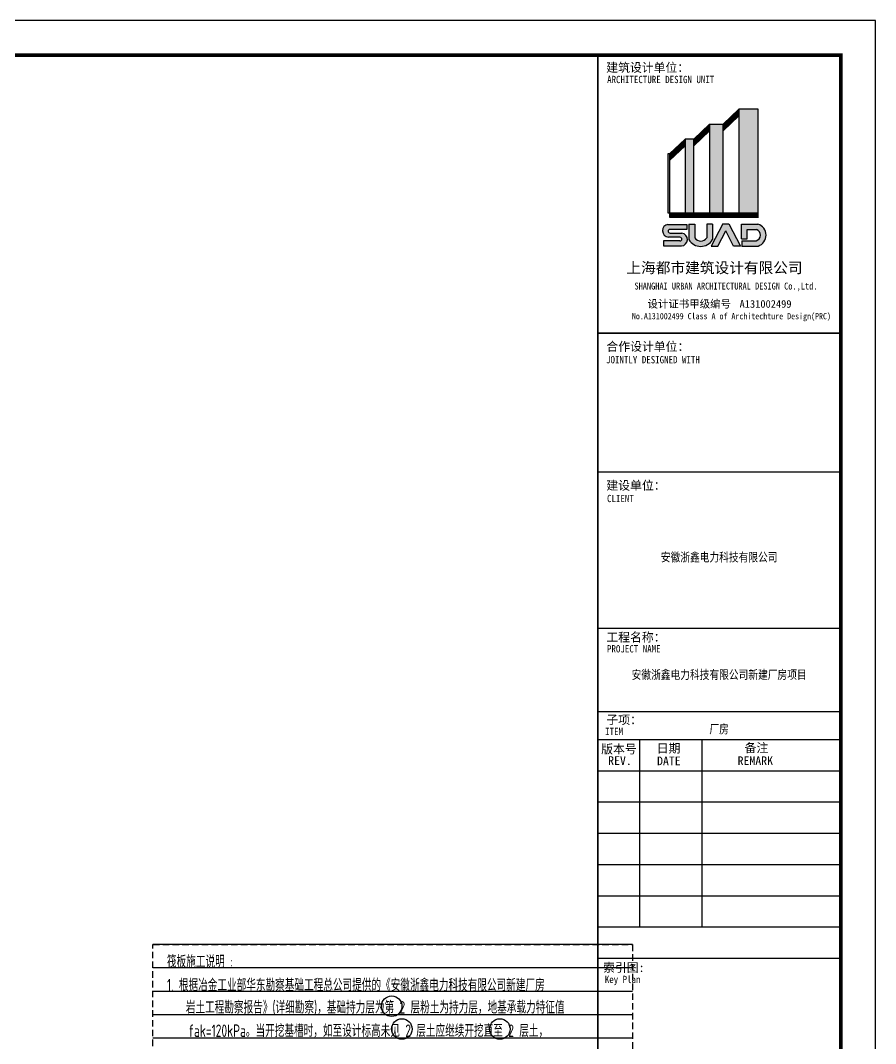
# Model space of a CAD drawing. Extents: x 899043 to 2598688, y -137197 to 211789.
# Drawn here: x 2347859 to 2372480, y 100079 to 129535 of the extents above; entities that cross this region are included whole.
import ezdxf
from ezdxf.enums import TextEntityAlignment as Align

# ---------------------------------------------------------------- set-up
doc = ezdxf.new("R2010")
doc.units = 0
doc.header["$LTSCALE"] = 1500
doc.header["$MEASUREMENT"] = 0
doc.linetypes.add('HIDDEN2', pattern=[0.1875, 0.125, -0.0625])
for name, color, linetype in [('00-tk', 151, 'Continuous'), ('TEXT', 7, 'Continuous'), ('WELD_TEXT', 7, 'Continuous'), ('填充', 251, 'Continuous'), ('柱', 255, 'Continuous')]:
    doc.layers.add(name, color=color, linetype=linetype)
doc.styles.add('DS6HT', font='simhei.ttf', dxfattribs={"width": 0.8})
doc.styles.add('TSSD_Dimension', font='Tssdeng.shx', dxfattribs={"width": 0.7, "bigfont": 'hztxt.shx'})

# ---------------------------------------------------------------- blocks, each defined once
blk = doc.blocks.new('A$C67844AE1')
at = {"layer": '00-tk'}
h = blk.add_hatch(color=256, dxfattribs=at)
edge = h.paths.add_edge_path()
edge.add_arc((120922.0133486906, 79828.87115818658), 498.0683366664795, 288.7014113640251, 432.3606518511489)
edge.add_line((121072.9402213205, 80303.52171081211), (120365.5722436445, 80303.52171081211))
edge.add_line((120365.5722436445, 80303.52171081211), (120365.5722436445, 79675.49451099802))
edge.add_line((120365.5722436445, 79675.49451099802), (120611.1039363082, 79675.49451099802))
edge.add_line((120611.1039363082, 79675.49451099802), (120611.1039363082, 80066.9161942047))
edge.add_line((120611.1039363082, 80066.9161942047), (121011.5588803928, 80066.9161942047))
edge.add_arc((120921.6856705094, 79827.96719338442), 255.2916348958691, -72.16722841157781, 69.38777632307, ccw=False)
edge.add_line((120999.8661415813, 79584.9412013779), (120368.4930549905, 79584.9412013779))
edge.add_line((120368.4930549905, 79584.9412013779), (120368.4930549905, 79357.09964438179))
edge.add_line((120368.4930549905, 79357.09964438179), (121081.7121487866, 79357.09964438179))
edge = h.paths.add_edge_path()
edge.add_arc((118601.0604273122, 79929.35185330792), 588.6006660502978, 210.1327751919099, 329.8672248080901)
edge.add_line((119110.1201876382, 79633.87105106935), (119110.1201876382, 80302.62463504379))
edge.add_line((119110.1201876382, 80302.62463504379), (118858.4146023028, 80302.62463504379))
edge.add_line((118858.4146023028, 80302.62463504379), (118858.4146023028, 79705.7640437556))
edge.add_arc((118601.0604273122, 79889.66990959866), 316.3108263664485, 215.5496840958541, 324.4503159041459, ccw=False)
edge.add_line((118343.7062523215, 79705.7640437556), (118343.7062523215, 80302.62463504379))
edge.add_line((118343.7062523215, 80302.62463504379), (118092.0006669861, 80302.62463504379))
edge.add_line((118092.0006669861, 80302.62463504379), (118092.0006669861, 79633.87105106935))
edge = h.paths.add_edge_path()
edge.add_arc((117229.3440274749, 80018.3455161259), 279.5690587620256, 99.47712958591177, 264.9305597506795)
edge.add_line((117204.6404590412, 79739.87003727048), (117703.7827515848, 79739.87003727048))
edge.add_arc((117703.7683802763, 79658.86723302712), 81.00280551827346, -89.98983473079062, 89.98983473079062, ccw=False)
edge.add_line((117703.7827515848, 79577.86442878377), (116995.5983391014, 79577.86442878377))
edge.add_line((116995.5983391014, 79577.86442878377), (116995.5983391014, 79360.43693738291))
edge.add_line((116995.5983391014, 79360.43693738291), (117767.7747852107, 79360.43693738291))
edge.add_arc((117743.0712167738, 79638.91241623787), 279.5690587620256, 275.0694402493205, 440.5228704140882)
edge.add_line((117789.1033534353, 79914.6657498742), (117275.0690368406, 79914.6657498742))
edge.add_arc((117275.0834081488, 79995.66855411755), 81.00280551827346, 90.01016526920938, 269.98983473079056, ccw=False)
edge.add_line((117275.0690368406, 80076.67135836091), (117993.8797597244, 80076.67135836091))
edge.add_line((117993.8797597244, 80076.67135836091), (117993.8797597244, 80294.09884976165))
edge.add_line((117993.8797597244, 80294.09884976165), (117183.3118908108, 80294.09884976165))
h.paths.add_polyline_path([(119553.1183470361, 80312.96596476599), (119809.1561000127, 80312.96596476599), (120312.083105855, 79349.66917577712), (120017.9355684385, 79349.66917577712), (119681.1372235244, 80007.93167970283), (119344.3388786103, 79349.66917577712), (119050.1913411937, 79349.66917577712)])
for p, q in [((126149.9999999999, 89099.99999999988), (0, 89099.99999999988)), ((126149.9999999999, 0), (126149.9999999999, 89099.99999999988)), ((124649.9999999999, 87599.99999999988), (3750, 87599.99999999988)), ((114149.9999999999, 87599.99999999988), (114149.9999999999, 1500)), ((124649.9999999999, 1500), (124649.9999999999, 87599.99999999988)), ((114149.9999999999, 75599.99999999988), (124649.9999999999, 75599.99999999988)), ((114149.9999999999, 69599.99999999988), (124649.9999999999, 69599.99999999988)), ((114149.9999999999, 62850), (124649.9999999999, 62850)), ((114149.9999999999, 59250), (124649.9999999999, 59250)), ((114149.9999999999, 58050), (124649.9999999999, 58050)), ((114149.9999999999, 58050), (124649.9999999999, 58050)), ((114149.9999999999, 58050), (124649.9999999999, 58050)), ((114149.9999999999, 58050), (124649.9999999999, 58050)), ((114149.9999999999, 58050), (124649.9999999999, 58050)), ((115949.9999999999, 58050), (115949.9999999999, 49950)), ((118649.9999999999, 58050), (118649.9999999999, 49950)), ((114149.9999999999, 56700), (124649.9999999999, 56700)), ((114149.9999999999, 55350), (124649.9999999999, 55350)), ((114149.9999999999, 54000), (124649.9999999999, 54000)), ((114149.9999999999, 52650), (124649.9999999999, 52650)), ((114149.9999999999, 51300), (124649.9999999999, 51300)), ((114149.9999999999, 49950), (124649.9999999999, 49950)), ((114149.9999999999, 48600), (124649.9999999999, 48600))]:
    blk.add_line(p, q, dxfattribs=at)
at = {"layer": '00-tk', "color": 7}
for p, q in [((119573.611277352, 84622.71797342505), (120248.1770513383, 85265.61611889978)), ((119573.611277352, 84581.27545783878), (120248.1770513383, 85224.17360331351)), ((119573.611277352, 84539.83294225205), (120248.1770513383, 85182.73108772677)), ((119573.611277352, 84498.39042666578), (120249.2254631481, 85142.28776604286)), ((119573.611277352, 84456.94791107927), (120248.1770513383, 85099.846056554)), ((119573.611277352, 84415.505395493), (120248.1770513383, 85058.40354096773)), ((119573.611277352, 84374.06287990627), (120249.2254631481, 85017.96021928336)), ((119573.611277352, 84332.62036431977), (120249.2254631481, 84976.51770369709)), ((121073.7668797233, 85265.61611889978), (120248.1770513383, 85265.61611889978)), ((120248.1770513383, 85265.61611889978), (120248.1770513383, 80786.47363951919)), ((121073.7668797233, 80782.12432158412), (121073.7668797233, 85265.80553454976)), ((118299.47229892, 83979.9958834739), (118973.8533453046, 84622.71797342505)), ((118299.47229892, 83938.55336788762), (118973.8533453046, 84581.27545783878)), ((118299.47229892, 83897.11085230135), (118973.8533453046, 84539.83294225205)), ((118299.47229892, 83855.66833671485), (118973.8533453046, 84498.39042666578)), ((118299.47229892, 83814.22582112812), (118973.8533453046, 84456.94791107927)), ((118299.47229892, 83772.78330554161), (118973.8533453046, 84415.505395493)), ((118973.8533453046, 84622.71797342505), (118973.8533453046, 80786.47363951919)), ((118973.8533453046, 84622.71797342505), (119573.611277352, 84622.71797342505)), ((119573.611277352, 80782.12432158412), (119573.611277352, 84622.71797342459)), ((117248.5053237424, 83336.09854409657), (117924.1195095413, 83979.99588347366)), ((118299.47229892, 83979.9958834739), (117924.1195095413, 83979.99588347366)), ((117924.1195095413, 83979.9958834739), (117924.1195095413, 80786.47363951919)), ((118299.47229892, 83731.34078995534), (118975.0864847134, 84375.23812933266)), ((118299.47229892, 83689.89827436907), (118975.0864847134, 84333.79561374616)), ((118299.47229892, 80786.47363951919), (118299.47229892, 83979.9958834739)), ((117248.5053237424, 83294.65602850984), (117924.1195095413, 83938.55336788739)), ((117248.5053237424, 83253.21351292334), (117924.1195095413, 83897.11085230112)), ((117248.5053237424, 83211.77099733707), (117924.1195095413, 83855.66833671439)), ((117248.5053237424, 83170.3284817508), (117924.1195095413, 83814.22582112788)), ((117248.5053237424, 83128.88596616453), (117924.1195095413, 83772.78330554161)), ((117249.6671683005, 83088.5507521038), (117925.2813540966, 83732.44809148088)), ((117249.6671683005, 83047.10823651752), (117925.2813540966, 83691.00557589461)), ((117248.5053237424, 83336.09854409657), (117173.5053237424, 83336.09854409657)), ((117173.5053237424, 83336.09854409657), (117173.5053237424, 80786.47363951919)), ((117248.5053237424, 83336.09854409657), (117248.5053237424, 80786.47363951919)), ((117173.5053237424, 80786.47363951919), (117262.877919481, 80786.47363951919)), ((117248.5053237424, 80786.47363951919), (117248.5053237424, 80606.47363951919)), ((117248.5053237424, 80756.47363951919), (121073.7668797233, 80756.47363951919)), ((117248.5053237424, 80756.47363951919), (121073.7668797233, 80756.47363951919)), ((117248.5053237424, 80726.47363951919), (121073.7668797233, 80726.47363951919)), ((117248.5053237424, 80696.47363951919), (121073.7668797233, 80696.47363951919)), ((117248.5053237424, 80666.47363951919), (121073.7668797233, 80666.47363951919)), ((117248.5053237424, 80606.47363951919), (121073.7668797233, 80606.47363951919)), ((117262.877919481, 80786.47363951919), (121073.7668797233, 80786.47363951919)), ((117912.1195095413, 80786.47363951919), (118303.97229892, 80786.47363951919)), ((118976.8533453074, 80786.47363951919), (119576.611277352, 80786.47363951919)), ((120243.6770513383, 80786.47363951919), (121073.7668797233, 80786.47363951919)), ((121073.7668797233, 80576.47363951919), (121073.7668797233, 80771.47363951919))]:
    blk.add_line(p, q, dxfattribs=at)
at = {"layer": '00-tk', "const_width": 150}
blk.add_lwpolyline([(3750, 87599.99999999988), (124649.9999999999, 87599.99999999988), (124649.9999999999, 1500), (3750, 1500)], close=True, dxfattribs=at)
at = {"layer": '00-tk', "const_width": 75}
for points in [[(114149.9999999999, 1500), (114149.9999999999, 87599.99999999988)], [(114149.9999999999, 75599.99999999988), (124649.9999999999, 75599.99999999988)]]:
    blk.add_lwpolyline(points, dxfattribs=at)
at = {"layer": '00-tk', "color": 7}
for points in [[(117183.3118908108, 80294.09884976165), (117993.8797597244, 80294.09884976165), (117993.8797597244, 80076.67135836091), (117275.0690368406, 80076.67135836091)], [(118092.0006669861, 80302.62463504379), (118343.7062523215, 80302.62463504379), (118343.7062523215, 79705.7640437556)], [(118092.0006669861, 80302.62463504379), (118092.0006669861, 79633.87105106935)], [(119110.1201876382, 80302.62463504379), (118858.4146023028, 80302.62463504379), (118858.4146023028, 79705.7640437556)], [(119553.1183470361, 80312.96596476599), (119050.1913411937, 79349.66917577712), (119344.3388786103, 79349.66917577712), (119681.1372235244, 80007.93167970283)], [(119110.1201876382, 80302.62463504379), (119110.1201876382, 79633.87105106935)], [(119553.1183470361, 80312.96596476599), (119809.1561000127, 80312.96596476599), (120312.083105855, 79349.66917577712), (120017.9355684385, 79349.66917577712), (119681.1372235244, 80007.93167970283)], [(120365.5722436445, 79675.49451099802), (120365.5722436445, 80303.52171081211), (121072.9402213205, 80303.52171081211)], [(120365.5722436445, 79675.49451099802), (120611.1039363082, 79675.49451099802), (120611.1039363082, 80066.9161942047), (121011.5588803928, 80066.9161942047)], [(117703.7827515848, 79577.86442878377), (116995.5983391014, 79577.86442878377), (116995.5983391014, 79360.43693738291), (117767.7747852107, 79360.43693738291)], [(117703.7827515848, 79739.87003727048), (117204.6404590412, 79739.87003727048)], [(117275.0690368406, 79914.6657498742), (117789.1033534353, 79914.6657498742)], [(120368.4930549905, 79584.9412013779), (120999.8661415813, 79584.9412013779)], [(120368.4930549905, 79584.9412013779), (120368.4930549905, 79357.09964438179), (121081.7121487866, 79357.09964438179)]]:
    blk.add_lwpolyline(points, dxfattribs=at)
for centre, radius, start, end in [((117229.3440274749, 80018.3455161259), 279.5690587620256, 99.47712958591177, 264.9305597506795), ((117275.0834081488, 79995.66855411755), 81.00280551827346, 90.01016526920944, 269.9898347307906), ((120921.6856705094, 79827.96719338442), 255.2916348958691, 287.8327715884222, 69.38777632307004), ((120922.0133486906, 79828.87115818658), 498.0683366664795, 288.7014113640251, 72.36065185114899), ((117703.7683802763, 79658.86723302712), 81.00280551827346, 270.0101652692094, 89.98983473079058), ((117743.0712167738, 79638.91241623787), 279.5690587620256, 275.0694402493205, 80.52287041408823), ((118601.0604273122, 79929.35185330792), 588.6006660502978, 210.1327751919099, 329.8672248080901), ((118601.0604273122, 79889.66990959866), 316.3108263664485, 215.5496840958541, 324.4503159041459)]:
    blk.add_arc(centre, radius, start, end, dxfattribs=at)
for points in [[(119573.611277352, 84622.71797342505), (119573.8436462664, 84581.49691814417), (120249.2254631481, 85266.61531280237), (120249.2254631481, 85225.17279721587)], [(119573.611277352, 84539.83294225251), (119573.8436462664, 84498.61188697163), (120249.2254631481, 85183.73028162983), (120249.2254631481, 85142.28776604333)], [(119573.611277352, 84456.94791107927), (119573.8436462664, 84415.72685579839), (120249.2254631481, 85100.84525045706), (120249.2254631481, 85059.40273487032)], [(119574.5407529956, 84374.94872112758), (119574.7731219101, 84333.72766584624), (120250.1549387946, 85018.84606050467), (120250.1549387946, 84977.4035449184)], [(120248.1770513383, 80786.47363951919), (121073.7668797233, 80786.47363951919), (120248.1770513383, 85265.61611889978), (121073.7668797233, 85265.61611889978)], [(118299.47229892, 83979.9958834739), (118299.7046678289, 83938.77482819278), (118975.0864847134, 84623.89322285145), (118975.0864847134, 84582.45070726471)], [(118299.47229892, 83897.11085230135), (118299.7046678289, 83855.88979702047), (118975.0864847134, 84541.0081916789), (118975.0864847134, 84499.56567609264)], [(118299.47229892, 83814.22582112812), (118299.7046678289, 83773.0047658477), (118975.0864847134, 84458.12316050567), (118975.0864847134, 84416.6806449194)], [(118973.8533453046, 80786.47363951919), (119573.611277352, 80786.47363951919), (118973.8533453046, 84622.71797342505), (119573.611277352, 84622.71797342459)], [(117248.5053237424, 83336.09854409657), (117248.737692654, 83294.87748881569), (117924.1195095413, 83979.99588347366), (117924.1195095413, 83938.55336788739)], [(117924.1195095413, 80786.47363951919), (118299.47229892, 80786.47363951919), (117924.1195095413, 83979.99588347366), (118299.47229892, 83979.9958834739)], [(118300.4017745637, 83732.22663117619), (118300.6341434725, 83691.00557589531), (118976.0159603626, 84376.12397055351), (118976.0159603626, 84334.68145496724)], [(117248.9700615684, 83253.65643353411), (117249.2024304772, 83212.43537825323), (117924.5842473618, 83897.55377291143), (117924.5842473618, 83856.11125732516)], [(117249.4347993917, 83171.21432297165), (117249.6671683005, 83129.99326769076), (117925.0489851878, 83815.11166234897), (117925.0489851878, 83773.6691467627)], [(117250.5966439469, 83089.43659332488), (117250.8290128586, 83048.21553804376), (117926.2108297403, 83733.33393270243), (117926.2108297459, 83691.8914171157)], [(117173.5053237424, 80786.47363951919), (117262.877919481, 80786.47363951919), (117173.5053237424, 83336.09854409657), (117248.5053237424, 83336.09854409657)], [(117248.5053237424, 80756.47363951919), (117248.5053237424, 80786.47363951919), (121073.7668797233, 80756.47363951919), (121073.7668797233, 80786.47363951919)], [(117248.5053237424, 80696.47363951919), (117248.5053237424, 80726.47363951919), (121073.7668797233, 80696.47363951919), (121073.7668797233, 80726.47363951919)], [(117248.5053237424, 80636.47363951919), (117248.5053237424, 80666.47363951919), (121073.7668797233, 80636.47363951919), (121073.7668797233, 80666.47363951919)], [(117248.5053237424, 80576.47363951919), (117248.5053237424, 80606.47363951919), (121073.7668797233, 80576.47363951919), (121073.7668797233, 80606.47363951919)]]:
    blk.add_solid(points, dxfattribs=at)
at = {"layer": '00-tk', "style": 'DS6HT'}
for s, p in [('建筑设计单位：', (114519.5816702478, 86877.61938192567)), ('合作设计单位：', (114526.9344124187, 74827.56571619282)), ('建设单位：', (114525.2788191697, 68829.46497988375)), ('工程名称：', (114522.0485533475, 62274.09092794347)), ('子项：', (114524.0803183782, 58707.323229086)), ('日期', (116699.3498214314, 57476.94950819656)), ('备注', (120494.7992731387, 57496.93219525495)), ('版本号', (114299.2919918149, 57443.11904129677)), ('REV.', (114601.100333358, 56949.58586416778)), ('DATE', (116713.3709684795, 56935.63717643602)), ('REMARK', (120191.9678665855, 56941.15786171483)), ('索引图:', (114381.284670188, 48008.08245956793))]:
    blk.add_text(s, height=375, dxfattribs=at).set_placement(p)
at = {"layer": '00-tk', "style": 'DS6HT', "width": 0.9}
for s, p in [('ARCHITECTURE DESIGN UNIT', (114556.738254561, 86393.86656323727)), ('JOINTLY DESIGNED WITH', (114511.4173264223, 74293.54946359945)), ('CLIENT', (114553.2511278222, 68297.43909885664)), ('PROJECT NAME', (114551.7836204626, 61805.98946392501)), ('ITEM', (114471.540930516, 58235.16790027509)), ('Key Plan', (114455.355518463, 47527.22126599832))]:
    blk.add_text(s, height=315, dxfattribs=at).set_placement(p)
at = {"layer": '00-tk', "color": 7, "style": 'DS6HT'}
for s, height, p in [('上海都市建筑设计有限公司 ', 465, (115388.0022738077, 78187.29890905682)), ('设计证书甲级编号', 330, (116303.8539958576, 76693.48044409847)), ('A131002499', 330, (120277.2756054773, 76692.97882951528))]:
    blk.add_text(s, height=height, dxfattribs=at).set_placement(p)
for s, height, width, p in [('SHANGHAI URBAN ARCHITECTURAL DESIGN Co.,Ltd. ', 300, 0.8, (115737.6592669514, 77479.09370207053)), ('No.A131002499 Class A of Architechture Design(PRC)', 270, 0.78, (115627.7511720796, 76194.96914440289))]:
    blk.add_text(s, height=height, dxfattribs=dict(at, width=width)).set_placement(p)
at = {"layer": '00-tk', "color": 0, "style": 'DS6HT', "width": 0.8}
for s, p in [('安徽浙鑫电力科技有限公司', (119395.3750982949, 65730.75006713124)), ('安徽浙鑫电力科技有限公司新建厂房项目', (119395.3750982949, 60657.59588219132)), ('厂房', (119395.3750982949, 58308.20961974096))]:
    blk.add_text(s, height=375, dxfattribs=at).set_placement(p, align=Align.CENTER)

msp = doc.modelspace()

# ---------------------------------------------------------------- linework, layer by layer
at = {"layer": 'TEXT'}
for centre in [(2358548.939850611, 101153.3009196536), (2358841.558780116, 100496.9984661655), (2361662.536217005, 100496.9984661655)]:
    msp.add_circle(centre, 295.3996990412474, dxfattribs=at)
at = {"layer": '填充'}
for p, q in [((2365480.329259143, 102930.247457953), (2351674.638784469, 102930.247457953)), ((2365480.329259143, 102930.247457953), (2351674.638784469, 102930.247457953)), ((2365480.329259143, 102930.247457953), (2351674.638784469, 102930.247457953)), ((2365480.329259143, 102255.247457953), (2351674.638784469, 102255.247457953)), ((2365480.329259143, 102255.247457953), (2351674.638784469, 102255.247457953)), ((2365480.329259143, 102255.247457953), (2351674.638784469, 102255.247457953)), ((2365480.329259143, 101580.247457953), (2351674.638784469, 101580.247457953)), ((2365480.329259143, 100905.247457953), (2351674.638784469, 100905.247457953)), ((2365480.329259143, 100230.247457953), (2351674.638784469, 100230.247457953))]:
    msp.add_line(p, q, dxfattribs=at)
at = {"layer": '柱', "color": 8, "linetype": 'HIDDEN2'}
msp.add_lwpolyline([(2351674.638784469, 102930.247457953), (2365480.329259143, 102930.247457953), (2365480.329259143, 88755.24745795297), (2351674.638784469, 88755.24745795297)], close=True, dxfattribs=at)

# ---------------------------------------------------------------- block references
at = {"layer": 'WELD_TEXT', "linetype": 'ByBlock', "xscale": 0.6666666666278616, "yscale": 0.6666666666715173, "zscale": 0.6666666666666666}
msp.add_blockref('A$C67844AE1', (2288380.329259287, 70135.33242809612), dxfattribs=at)

# ---------------------------------------------------------------- texts
at = {"layer": 'TEXT', "style": 'TSSD_Dimension', "width": 0.7}
for s, p in [('筏板施工说明 : ', (2352077.545507469, 102255.247457953)), ('1. 根据冶金工业部华东勘察基础工程总公司提供的《安徽浙鑫电力科技有限公司新建厂房', (2352077.008234613, 101580.247457953)), ('岩土工程勘察报告》(详细勘察)，基础持力层为第 2 层粉土为持力层，地基承载力特征值', (2352619.8950473, 100940.7447848635)), ('fak=120kPa。当开挖基槽时，如至设计标高未见 2 层土应继续开挖直至 2 层土，', (2352700.797350534, 100267.7077052312))]:
    msp.add_text(s, height=360, dxfattribs=at).set_placement(p)

doc.saveas('drawing.dxf')
